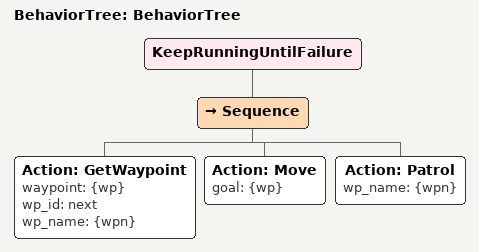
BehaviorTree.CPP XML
<?xml version="1.0"?>
<root main_tree_to_execute="BehaviorTree">
    <BehaviorTree ID="BehaviorTree">
        <KeepRunningUntilFailure>
            <Sequence>
                <Action ID="GetWaypoint" waypoint="{wp}" wp_id="next" wp_name="{wpn}"/>
                <Action ID="Move" goal="{wp}"/>
                <Action ID="Patrol" wp_name="{wpn}"/>
            </Sequence>
        </KeepRunningUntilFailure>
    </BehaviorTree>
</root>
